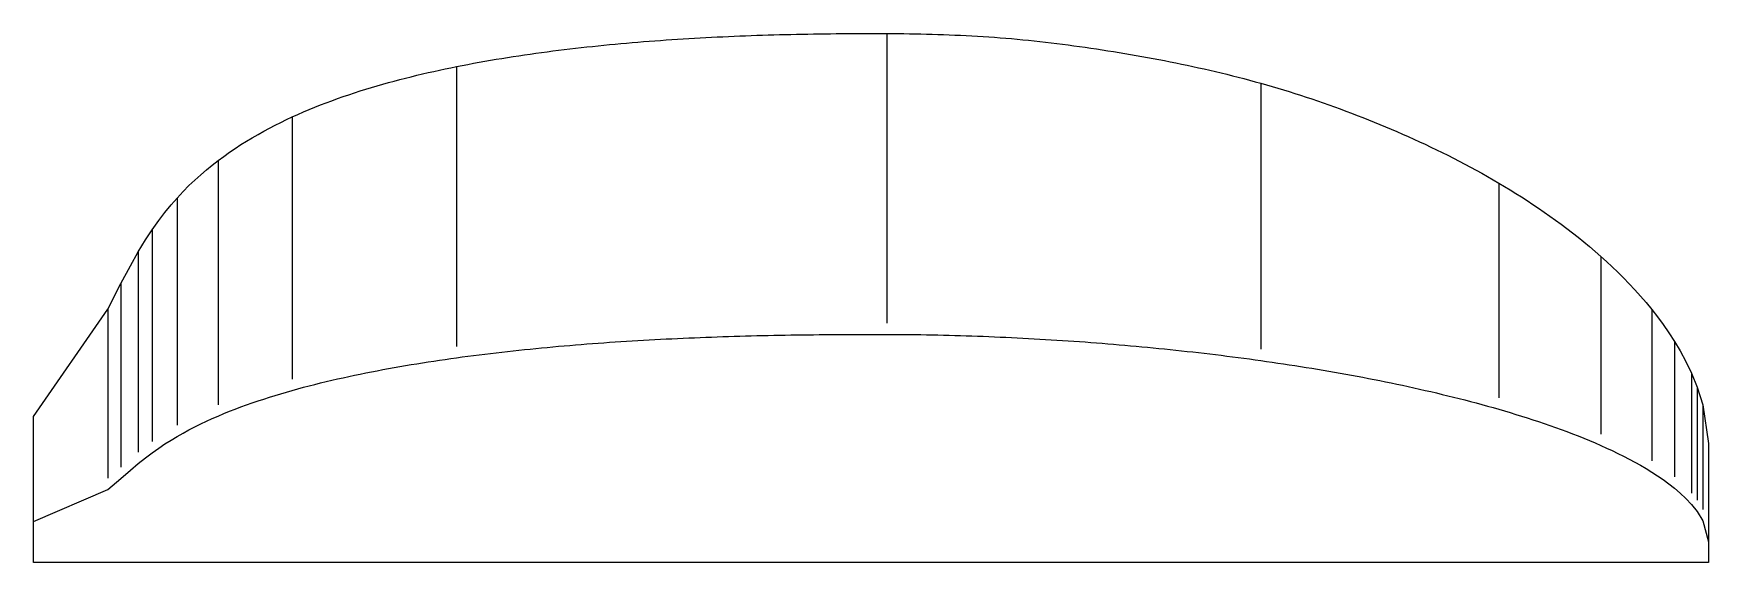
# Model space of a CAD drawing. Header units: metres. Extents: x 0 to 1478, y 0 to 467.
import ezdxf

# ---------------------------------------------------------------- set-up
doc = ezdxf.new("R2010")
doc.units = ezdxf.units.M

msp = doc.modelspace()

# ---------------------------------------------------------------- linework, layer by layer
at = {"layer": 'CHANNEL'}
for p, q in [((473.3308, 191.8687), (478.3308, 192.2836)), ((478.3308, 192.2836), (483.3308, 192.6873)), ((483.3308, 192.6873), (488.3308, 193.08)), ((488.3308, 193.08), (493.3308, 193.4618)), ((493.3308, 193.4618), (498.3308, 193.833)), ((498.3308, 193.833), (503.3308, 194.1936)), ((503.3308, 194.1936), (508.3308, 194.5438)), ((508.3308, 194.5438), (513.3308, 194.8838)), ((513.3308, 194.8838), (518.3308, 195.2137)), ((518.3308, 195.2137), (523.3308, 195.5336)), ((523.3308, 195.5336), (528.3308, 195.8437)), ((528.3308, 195.8437), (533.3308, 196.144)), ((533.3308, 196.144), (538.3308, 196.4349)), ((538.3308, 196.4349), (543.3308, 196.7162)), ((543.3308, 196.7162), (548.3308, 196.9883)), ((548.3308, 196.9883), (553.3308, 197.2512)), ((553.3308, 197.2512), (558.3308, 197.505)), ((558.3308, 197.505), (563.3308, 197.7499)), ((563.3308, 197.7499), (568.3308, 197.986)), ((568.3308, 197.986), (573.3308, 198.2133)), ((573.3308, 198.2133), (578.3308, 198.4321)), ((578.3308, 198.4321), (583.3308, 198.6424)), ((583.3308, 198.6424), (588.3308, 198.8443)), ((588.3308, 198.8443), (593.3308, 199.038)), ((593.3308, 199.038), (598.3308, 199.2235)), ((598.3308, 199.2235), (603.3308, 199.401)), ((603.3308, 199.401), (608.3308, 199.5706)), ((608.3308, 199.5706), (613.3308, 199.7324)), ((613.3308, 199.7324), (618.3308, 199.8865)), ((618.3308, 199.8865), (623.3308, 200.033)), ((623.3308, 200.033), (628.3308, 200.1721)), ((628.3308, 200.1721), (633.3308, 200.3038)), ((633.3308, 200.3038), (638.3308, 200.4283)), ((638.3308, 200.4283), (643.3308, 200.5456)), ((643.3308, 200.5456), (648.3308, 200.6559)), ((648.3308, 200.6559), (653.3308, 200.7593)), ((653.3308, 200.7593), (658.3308, 200.8559)), ((658.3308, 200.8559), (663.3308, 200.9459)), ((663.3308, 200.9459), (668.3308, 201.0293)), ((668.3308, 201.0293), (673.3308, 201.1064)), ((673.3308, 201.1064), (678.3308, 201.1771)), ((678.3308, 201.1771), (683.3308, 201.2417)), ((683.3308, 201.2417), (688.3308, 201.3003)), ((688.3308, 201.3003), (693.3308, 201.3531)), ((693.3308, 201.3531), (698.3308, 201.4001)), ((698.3308, 201.4001), (703.3308, 201.4416)), ((703.3308, 201.4416), (708.3308, 201.4777)), ((708.3308, 201.4777), (713.3308, 201.5087)), ((713.3308, 201.5087), (718.3308, 201.5346)), ((718.3308, 201.5346), (723.3308, 201.5558)), ((723.3308, 201.5558), (728.3308, 201.5724)), ((728.3308, 201.5724), (733.3308, 201.5847)), ((733.3308, 201.5847), (738.3308, 201.5931)), ((738.3308, 201.5931), (743.3308, 201.598)), ((743.3308, 201.598), (748.3308, 201.5999)), ((748.3308, 201.5999), (753.3308, 201.5972)), ((753.3308, 201.5972), (758.3308, 201.5817)), ((758.3308, 201.5817), (763.3308, 201.5539)), ((763.3308, 201.5539), (768.3308, 201.5145)), ((768.3308, 201.5145), (773.3308, 201.4638)), ((773.3308, 201.4638), (778.3308, 201.4021)), ((778.3308, 201.4021), (783.3308, 201.3295)), ((783.3308, 201.3295), (788.3308, 201.2463)), ((788.3308, 201.2463), (793.3308, 201.1525)), ((793.3308, 201.1525), (798.3308, 201.0483)), ((798.3308, 201.0483), (803.3308, 200.9339)), ((803.3308, 200.9339), (808.3308, 200.8092)), ((808.3308, 200.8092), (813.3308, 200.6743)), ((813.3308, 200.6743), (818.3308, 200.5294)), ((818.3308, 200.5294), (823.3308, 200.3744)), ((823.3308, 200.3744), (828.3308, 200.2094)), ((828.3308, 200.2094), (833.3308, 200.0345)), ((833.3308, 200.0345), (838.3308, 199.8497)), ((838.3308, 199.8497), (843.3308, 199.655)), ((843.3308, 199.655), (848.3308, 199.4504)), ((848.3308, 199.4504), (853.3308, 199.236)), ((853.3308, 199.236), (858.3308, 199.0118)), ((858.3308, 199.0118), (863.3308, 198.7777)), ((863.3308, 198.7777), (868.3308, 198.5339)), ((868.3308, 198.5339), (873.3308, 198.2803)), ((873.3308, 198.2803), (878.3308, 198.0169)), ((878.3308, 198.0169), (883.3308, 197.7436)), ((883.3308, 197.7436), (888.3308, 197.4606)), ((888.3308, 197.4606), (893.3308, 197.1678)), ((893.3308, 197.1678), (898.3309, 196.8652)), ((898.3309, 196.8652), (903.3309, 196.5527)), ((903.3309, 196.5527), (908.3309, 196.2304)), ((908.3309, 196.2304), (913.3309, 195.8982)), ((913.3309, 195.8982), (918.3309, 195.5562)), ((918.3309, 195.5562), (923.3309, 195.2042)), ((923.3309, 195.2042), (928.3309, 194.8424)), ((928.3309, 194.8424), (933.331, 194.4705)), ((933.331, 194.4705), (938.331, 194.0887)), ((938.331, 194.0887), (943.331, 193.6968)), ((943.331, 193.6968), (948.331, 193.2949)), ((948.331, 193.2949), (953.3311, 192.8829)), ((953.3311, 192.8829), (958.3311, 192.4607)), ((958.3311, 192.4607), (963.3312, 192.0284)), ((348.3302, 177.2587), (353.3303, 178.0255)), ((353.3303, 178.0255), (358.3304, 178.7746)), ((358.3304, 178.7746), (363.3304, 179.5065)), ((363.3304, 179.5065), (368.3305, 180.2214)), ((368.3305, 180.2214), (373.3305, 180.9199)), ((373.3305, 180.9199), (378.3305, 181.6021)), ((378.3305, 181.6021), (383.3306, 182.2685)), ((383.3306, 182.2685), (388.3306, 182.9194)), ((388.3306, 182.9194), (393.3306, 183.555)), ((393.3306, 183.555), (398.3306, 184.1757)), ((398.3306, 184.1757), (403.3306, 184.7818)), ((403.3306, 184.7818), (408.3306, 185.3735)), ((408.3306, 185.3735), (413.3307, 185.9512)), ((413.3307, 185.9512), (418.3307, 186.515)), ((418.3307, 186.515), (423.3307, 187.0652)), ((423.3307, 187.0652), (428.3307, 187.602)), ((428.3307, 187.602), (433.3308, 188.1258)), ((433.3308, 188.1258), (438.3308, 188.6366)), ((438.3308, 188.6366), (443.3308, 189.1348)), ((443.3308, 189.1348), (448.3308, 189.6205)), ((448.3308, 189.6205), (453.3308, 190.0939)), ((453.3308, 190.0939), (458.3308, 190.5552)), ((458.3308, 190.5552), (463.3308, 191.0047)), ((463.3308, 191.0047), (468.3308, 191.4424)), ((468.3308, 191.4424), (473.3308, 191.8687)), ((963.3312, 192.0284), (968.3312, 191.5858)), ((968.3312, 191.5858), (973.3313, 191.1329)), ((973.3313, 191.1329), (978.3314, 190.6697)), ((978.3314, 190.6697), (983.3314, 190.1961)), ((983.3314, 190.1961), (988.3315, 189.7121)), ((988.3315, 189.7121), (993.3316, 189.2175)), ((993.3316, 189.2175), (998.3317, 188.7124)), ((998.3317, 188.7124), (1003.3318, 188.1967)), ((1003.3318, 188.1967), (1008.3319, 187.6702)), ((1008.3319, 187.6702), (1013.332, 187.133)), ((1013.332, 187.133), (1018.3321, 186.5849)), ((1018.3321, 186.5849), (1023.3323, 186.0259)), ((1023.3323, 186.0259), (1028.3324, 185.4558)), ((1028.3324, 185.4558), (1033.3326, 184.8747)), ((1033.3326, 184.8747), (1038.3328, 184.2824)), ((1038.3328, 184.2824), (1043.3329, 183.6788)), ((1043.3329, 183.6788), (1048.3331, 183.0638)), ((1048.3331, 183.0638), (1053.3333, 182.4374)), ((1053.3333, 182.4374), (1058.3335, 181.7993)), ((1058.3335, 181.7993), (1063.3338, 181.1496)), ((1063.3338, 181.1496), (1068.334, 180.4881)), ((1068.334, 180.4881), (1073.3342, 179.8147)), ((1073.3342, 179.8147), (1078.3345, 179.1292)), ((1078.3345, 179.1292), (1083.3348, 178.4316)), ((1083.3348, 178.4316), (1088.3351, 177.7216)), ((1088.3351, 177.7216), (1093.3354, 176.9993)), ((268.3177, 162.1713), (273.32, 163.295)), ((273.32, 163.295), (278.3219, 164.3911)), ((278.3219, 164.3911), (283.3235, 165.4603)), ((283.3235, 165.4603), (288.3248, 166.5036)), ((288.3248, 166.5036), (293.3259, 167.5218)), ((293.3259, 167.5218), (298.3268, 168.5156)), ((298.3268, 168.5156), (303.3275, 169.4859)), ((303.3275, 169.4859), (308.3282, 170.4332)), ((308.3282, 170.4332), (313.3286, 171.3583)), ((313.3286, 171.3583), (318.329, 172.2617)), ((318.329, 172.2617), (323.3294, 173.1441)), ((323.3294, 173.1441), (328.3296, 174.006)), ((328.3296, 174.006), (333.3298, 174.8479)), ((333.3298, 174.8479), (338.33, 175.6703)), ((338.33, 175.6703), (343.3301, 176.4738)), ((343.3301, 176.4738), (348.3302, 177.2587)), ((1093.3354, 176.9993), (1098.3357, 176.2644)), ((1098.3357, 176.2644), (1103.3361, 175.5167)), ((1103.3361, 175.5167), (1108.3364, 174.7562)), ((1108.3364, 174.7562), (1113.3368, 173.9827)), ((1113.3368, 173.9827), (1118.3372, 173.196)), ((1118.3372, 173.196), (1123.3376, 172.396)), ((1123.3376, 172.396), (1128.338, 171.5824)), ((1128.338, 171.5824), (1133.3384, 170.7551)), ((1133.3384, 170.7551), (1138.3389, 169.9139)), ((1138.3389, 169.9139), (1143.3394, 169.0586)), ((1143.3394, 169.0586), (1148.3399, 168.1889)), ((1148.3399, 168.1889), (1153.3404, 167.3048)), ((1153.3404, 167.3048), (1158.341, 166.4059)), ((1158.341, 166.4059), (1163.3415, 165.492)), ((1163.3415, 165.492), (1168.3421, 164.5629)), ((1168.3421, 164.5629), (1173.3427, 163.6183)), ((1173.3427, 163.6183), (1178.3434, 162.6579)), ((1178.3434, 162.6579), (1183.344, 161.6816)), ((213.2391, 147.6371), (218.2532, 149.1505)), ((218.2532, 149.1505), (223.2652, 150.62)), ((223.2652, 150.62), (228.2755, 152.0477)), ((228.2755, 152.0477), (233.2843, 153.4357)), ((233.2843, 153.4357), (238.2917, 154.7857)), ((238.2917, 154.7857), (243.298, 156.0993)), ((243.298, 156.0993), (248.3034, 157.378)), ((248.3034, 157.378), (253.308, 158.6233)), ((253.308, 158.6233), (258.3118, 159.8365)), ((258.3118, 159.8365), (263.315, 161.0188)), ((263.315, 161.0188), (268.3177, 162.1713)), ((1183.344, 161.6816), (1188.3447, 160.6889)), ((1188.3447, 160.6889), (1193.3454, 159.6796)), ((1193.3454, 159.6796), (1198.3461, 158.6534)), ((1198.3461, 158.6534), (1203.3469, 157.61)), ((1203.3469, 157.61), (1208.3477, 156.5489)), ((1208.3477, 156.5489), (1213.3485, 155.4699)), ((1213.3485, 155.4699), (1218.3493, 154.3725)), ((1218.3493, 154.3725), (1223.3502, 153.2564)), ((1223.3502, 153.2564), (1228.3511, 152.1212)), ((1228.3511, 152.1212), (1233.352, 150.9664)), ((1233.352, 150.9664), (1238.353, 149.7915)), ((1238.353, 149.7915), (1243.3539, 148.5961)), ((1243.3539, 148.5961), (1248.3549, 147.3797)), ((167.9332, 131.569), (172.9928, 133.617)), ((172.9928, 133.617), (178.0433, 135.5885)), ((178.0433, 135.5885), (183.0862, 137.4889)), ((183.0862, 137.4889), (188.1228, 139.3231)), ((188.1228, 139.3231), (193.1539, 141.0955)), ((193.1539, 141.0955), (198.1805, 142.8098)), ((198.1805, 142.8098), (203.2032, 144.4694)), ((203.2032, 144.4694), (208.2225, 146.0776)), ((208.2225, 146.0776), (213.2391, 147.6371)), ((1248.3549, 147.3797), (1253.356, 146.1417)), ((1253.356, 146.1417), (1258.3571, 144.8815)), ((1258.3571, 144.8815), (1263.3582, 143.5986)), ((1263.3582, 143.5986), (1268.3593, 142.2923)), ((1268.3593, 142.2923), (1273.3605, 140.962)), ((1273.3605, 140.962), (1278.3617, 139.6069)), ((1278.3617, 139.6069), (1283.3629, 138.2262)), ((1283.3629, 138.2262), (1288.3642, 136.8193)), ((1288.3642, 136.8193), (1293.3655, 135.3851)), ((1293.3655, 135.3851), (1298.3668, 133.9229)), ((1298.3668, 133.9229), (1303.3682, 132.4316)), ((137.243, 117.237), (142.4168, 119.9201)), ((142.4168, 119.9201), (147.5602, 122.4687)), ((147.5602, 122.4687), (152.6794, 124.897)), ((152.6794, 124.897), (157.7791, 127.2168)), ((157.7791, 127.2168), (162.8627, 129.438)), ((162.8627, 129.438), (167.9332, 131.569)), ((1303.3682, 132.4316), (1308.3696, 130.9101)), ((1308.3696, 130.9101), (1313.3711, 129.3574)), ((1313.3711, 129.3574), (1318.3726, 127.7722)), ((1318.3726, 127.7722), (1323.3741, 126.1533)), ((1323.3741, 126.1533), (1328.3756, 124.4992)), ((1328.3756, 124.4992), (1333.3773, 122.8084)), ((1333.3773, 122.8084), (1338.3789, 121.0793)), ((1338.3789, 121.0793), (1343.3806, 119.31)), ((1343.3806, 119.31), (1348.3823, 117.4986)), ((110.4979, 101.0249), (116.0298, 104.7468)), ((116.0298, 104.7468), (121.4427, 108.1881)), ((121.4427, 108.1881), (126.7691, 111.3951)), ((126.7691, 111.3951), (132.0307, 114.4025)), ((132.0307, 114.4025), (137.243, 117.237)), ((1348.3823, 117.4986), (1353.3841, 115.643)), ((1353.3841, 115.643), (1358.3859, 113.7408)), ((1358.3859, 113.7408), (1363.3878, 111.7893)), ((1363.3878, 111.7893), (1368.3897, 109.7857)), ((1368.3897, 109.7857), (1373.3916, 107.7269)), ((1373.3916, 107.7269), (1378.3936, 105.6091)), ((1378.3936, 105.6091), (1383.3956, 103.4284)), ((92.5006, 87.3707), (98.8455, 92.4551)), ((98.8455, 92.4551), (104.797, 96.9586)), ((104.797, 96.9586), (110.4979, 101.0249)), ((1383.3956, 103.4284), (1388.3977, 101.1801)), ((1388.3977, 101.1801), (1393.3998, 98.8592)), ((1393.3998, 98.8592), (1398.402, 96.4596)), ((1398.402, 96.4596), (1403.4042, 93.9745)), ((1403.4042, 93.9745), (1408.4065, 91.3959)), ((1408.4065, 91.3959), (1413.4088, 88.7143)), ((1413.4088, 88.7143), (1418.4112, 85.9183)), ((65.6259, 64.4246), (77.172, 74.2402)), ((77.172, 74.2402), (85.4854, 81.4608)), ((85.4854, 81.4608), (92.5006, 87.3707)), ((1418.4112, 85.9183), (1423.4136, 82.9944)), ((1423.4136, 82.9944), (1428.4161, 79.9259)), ((1428.4161, 79.9259), (1433.4186, 76.6916)), ((1433.4186, 76.6916), (1438.4212, 73.2648)), ((0, 36.288), (65.6259, 64.4246)), ((1438.4212, 73.2648), (1443.4238, 69.6099)), ((1443.4238, 69.6099), (1448.4265, 65.6783)), ((1448.4265, 65.6783), (1453.4293, 61.4007)), ((1453.4293, 61.4007), (1458.4321, 56.6711)), ((1458.4321, 56.6711), (1463.4349, 51.3124)), ((1463.4349, 51.3124), (1468.4378, 44.9824)), ((1468.4378, 44.9824), (1473.4408, 36.8091)), ((1473.4408, 36.8091), (1478.4438, 18.144))]:
    msp.add_line(p, q, dxfattribs=at)
at = {"layer": 'CUT'}
for p, q in [((513.3308, 458.0131), (518.3308, 458.4749)), ((518.3308, 458.4749), (523.3308, 458.9228)), ((523.3308, 458.9228), (528.3308, 459.3569)), ((528.3308, 459.3569), (533.3308, 459.7774)), ((533.3308, 459.7774), (538.3308, 460.1846)), ((538.3308, 460.1846), (543.3308, 460.5785)), ((543.3308, 460.5785), (548.3308, 460.9595)), ((548.3308, 460.9595), (553.3308, 461.3276)), ((553.3308, 461.3276), (558.3308, 461.6831)), ((558.3308, 461.6831), (563.3308, 462.0261)), ((563.3308, 462.0261), (568.3308, 462.3568)), ((568.3308, 462.3568), (573.3308, 462.6754)), ((573.3308, 462.6754), (578.3308, 462.9819)), ((578.3308, 462.9819), (583.3308, 463.2766)), ((583.3308, 463.2766), (588.3308, 463.5596)), ((588.3308, 463.5596), (593.3308, 463.8311)), ((593.3308, 463.8311), (598.3308, 464.0903)), ((598.3308, 464.0903), (603.3308, 464.338)), ((603.3308, 464.338), (608.3308, 464.5746)), ((608.3308, 464.5746), (613.3308, 464.8003)), ((613.3308, 464.8003), (618.3308, 465.0153)), ((618.3308, 465.0153), (623.3308, 465.2197)), ((623.3308, 465.2197), (628.3308, 465.4138)), ((628.3308, 465.4138), (633.3308, 465.5976)), ((633.3308, 465.5976), (638.3308, 465.7713)), ((638.3308, 465.7713), (643.3308, 465.935)), ((643.3308, 465.935), (648.3308, 466.089)), ((648.3308, 466.089), (653.3308, 466.2333)), ((653.3308, 466.2333), (658.3308, 466.3682)), ((658.3308, 466.3682), (663.3308, 466.4938)), ((663.3308, 466.4938), (668.3308, 466.6102)), ((668.3308, 466.6102), (673.3308, 466.7178)), ((673.3308, 466.7178), (678.3308, 466.8166)), ((678.3308, 466.8166), (683.3308, 466.9068)), ((683.3308, 466.9068), (688.3308, 466.9886)), ((688.3308, 466.9886), (693.3308, 467.0622)), ((693.3308, 467.0622), (698.3308, 467.1279)), ((698.3308, 467.1279), (703.3308, 467.1858)), ((703.3308, 467.1858), (708.3308, 467.2363)), ((708.3308, 467.2363), (713.3308, 467.2794)), ((713.3308, 467.2794), (718.3308, 467.3157)), ((718.3308, 467.3157), (723.3308, 467.3452)), ((723.3308, 467.3452), (728.3308, 467.3684)), ((728.3308, 467.3684), (733.3308, 467.3857)), ((733.3308, 467.3857), (738.3308, 467.3974)), ((738.3308, 467.3974), (743.3308, 467.4042)), ((743.3308, 467.4042), (748.3308, 467.4068)), ((748.3308, 467.4068), (753.3308, 467.403)), ((753.3308, 467.403), (758.3308, 467.3814)), ((758.3308, 467.3814), (763.3308, 467.3427)), ((763.3308, 467.3427), (768.3308, 467.2876)), ((768.3308, 467.2876), (773.3308, 467.2168)), ((773.3308, 467.2168), (778.3308, 467.1306)), ((778.3308, 467.1306), (783.3308, 467.0274)), ((783.3308, 467.0274), (788.3308, 466.9056)), ((788.3308, 466.9056), (793.3308, 466.7656)), ((793.3308, 466.7656), (798.3308, 466.6077)), ((798.3308, 466.6077), (803.3308, 466.4322)), ((803.3308, 466.4322), (808.3308, 466.2341)), ((808.3308, 466.2341), (813.3308, 466.0176)), ((813.3308, 466.0176), (818.3308, 465.7837)), ((818.3308, 465.7837), (823.3308, 465.5328)), ((823.3308, 465.5328), (828.3308, 465.2653)), ((828.3308, 465.2653), (833.3308, 464.9817)), ((833.3308, 464.9817), (838.3308, 464.6824)), ((838.3308, 464.6824), (843.3308, 464.3677)), ((843.3308, 464.3677), (848.3308, 464.0382)), ((848.3308, 464.0382), (853.3308, 463.6776)), ((853.3308, 463.6776), (858.3308, 463.2821)), ((858.3308, 463.2821), (863.3308, 462.8566)), ((863.3308, 462.8566), (868.3308, 462.4037)), ((868.3308, 462.4037), (873.3308, 461.9248)), ((873.3308, 461.9248), (878.3308, 461.4212)), ((878.3308, 461.4212), (883.3308, 460.894)), ((883.3308, 460.894), (888.3308, 460.3441)), ((888.3308, 460.3441), (893.3308, 459.7723)), ((893.3308, 459.7723), (898.3309, 459.1792)), ((898.3309, 459.1792), (903.3309, 458.5656)), ((903.3309, 458.5656), (908.3309, 457.932)), ((398.3306, 442.8746), (403.3306, 443.7436)), ((403.3306, 443.7436), (408.3306, 444.5903)), ((408.3306, 444.5903), (413.3307, 445.4151)), ((413.3307, 445.4151), (418.3307, 446.2187)), ((418.3307, 446.2187), (423.3307, 447.0015)), ((423.3307, 447.0015), (428.3307, 447.764)), ((428.3307, 447.764), (433.3308, 448.5067)), ((433.3308, 448.5067), (438.3308, 449.2301)), ((438.3308, 449.2301), (443.3308, 449.9345)), ((443.3308, 449.9345), (448.3308, 450.6205)), ((448.3308, 450.6205), (453.3308, 451.2883)), ((453.3308, 451.2883), (458.3308, 451.9383)), ((458.3308, 451.9383), (463.3308, 452.571)), ((463.3308, 452.571), (468.3308, 453.1867)), ((468.3308, 453.1867), (473.3308, 453.7857)), ((473.3308, 453.7857), (478.3308, 454.3684)), ((478.3308, 454.3684), (483.3308, 454.9349)), ((483.3308, 454.9349), (488.3308, 455.4858)), ((488.3308, 455.4858), (493.3308, 456.0211)), ((493.3308, 456.0211), (498.3308, 456.5413)), ((498.3308, 456.5413), (503.3308, 457.0465)), ((503.3308, 457.0465), (508.3308, 457.537)), ((508.3308, 457.537), (513.3308, 458.0131)), ((908.3309, 457.932), (913.3309, 457.2789)), ((913.3309, 457.2789), (918.3309, 456.6067)), ((918.3309, 456.6067), (923.3309, 455.9159)), ((923.3309, 455.9159), (928.3309, 455.2066)), ((928.3309, 455.2066), (933.331, 454.4793)), ((933.331, 454.4793), (938.331, 453.7342)), ((938.331, 453.7342), (943.331, 452.9712)), ((943.331, 452.9712), (948.331, 452.1907)), ((948.331, 452.1907), (953.3311, 451.3924)), ((953.3311, 451.3924), (958.3311, 450.5765)), ((958.3311, 450.5765), (963.3312, 449.7428)), ((963.3312, 449.7428), (968.3312, 448.8912)), ((968.3312, 448.8912), (973.3313, 448.0214)), ((973.3313, 448.0214), (978.3314, 447.1332)), ((978.3314, 447.1332), (983.3314, 446.2263)), ((983.3314, 446.2263), (988.3315, 445.3003)), ((988.3315, 445.3003), (993.3316, 444.3549)), ((993.3316, 444.3549), (998.3317, 443.3895)), ((328.3296, 427.9854), (333.3298, 429.2416)), ((333.3298, 429.2416), (338.33, 430.4645)), ((338.33, 430.4645), (343.3301, 431.655)), ((343.3301, 431.655), (348.3302, 432.8143)), ((348.3302, 432.8143), (353.3303, 433.9433)), ((353.3303, 433.9433), (358.3304, 435.0428)), ((358.3304, 435.0428), (363.3304, 436.1138)), ((363.3304, 436.1138), (368.3305, 437.157)), ((368.3305, 437.157), (373.3305, 438.1732)), ((373.3305, 438.1732), (378.3305, 439.1631)), ((378.3305, 439.1631), (383.3306, 440.1276)), ((383.3306, 440.1276), (388.3306, 441.0672)), ((388.3306, 441.0672), (393.3306, 441.9827)), ((393.3306, 441.9827), (398.3306, 442.8746)), ((998.3317, 443.3895), (1003.3318, 442.4037)), ((1003.3318, 442.4037), (1008.3319, 441.3971)), ((1008.3319, 441.3971), (1013.332, 440.3691)), ((1013.332, 440.3691), (1018.3321, 439.3192)), ((1018.3321, 439.3192), (1023.3323, 438.2467)), ((1023.3323, 438.2467), (1028.3324, 437.1512)), ((1028.3324, 437.1512), (1033.3326, 436.0321)), ((1033.3326, 436.0321), (1038.3328, 434.8887)), ((1038.3328, 434.8887), (1043.3329, 433.7205)), ((1043.3329, 433.7205), (1048.3331, 432.5269)), ((1048.3331, 432.5269), (1053.3333, 431.3073)), ((1053.3333, 431.3073), (1058.3335, 430.0612)), ((1058.3335, 430.0612), (1063.3338, 428.7879)), ((1063.3338, 428.7879), (1068.334, 427.4869)), ((278.3219, 413.3203), (283.3235, 414.9804)), ((283.3235, 414.9804), (288.3248, 416.5931)), ((288.3248, 416.5931), (293.3259, 418.1603)), ((293.3259, 418.1603), (298.3268, 419.6837)), ((298.3268, 419.6837), (303.3275, 421.1647)), ((303.3275, 421.1647), (308.3282, 422.605)), ((308.3282, 422.605), (313.3286, 424.0059)), ((313.3286, 424.0059), (318.329, 425.3688)), ((318.329, 425.3688), (323.3294, 426.6949)), ((323.3294, 426.6949), (328.3296, 427.9854)), ((1068.334, 427.4869), (1073.3342, 426.1576)), ((1073.3342, 426.1576), (1078.3345, 424.7995)), ((1078.3345, 424.7995), (1083.3348, 423.4121)), ((1083.3348, 423.4121), (1088.3351, 421.9948)), ((1088.3351, 421.9948), (1093.3354, 420.5472)), ((1093.3354, 420.5472), (1098.3357, 419.0686)), ((1098.3357, 419.0686), (1103.3361, 417.5587)), ((1103.3361, 417.5587), (1108.3364, 416.0169)), ((1108.3364, 416.0169), (1113.3368, 414.4428)), ((1113.3368, 414.4428), (1118.3372, 412.8358)), ((238.2917, 398.0786), (243.298, 400.1977)), ((243.298, 400.1977), (248.3034, 402.25)), ((248.3034, 402.25), (253.308, 404.2387)), ((253.308, 404.2387), (258.3118, 406.1666)), ((258.3118, 406.1666), (263.315, 408.0363)), ((263.315, 408.0363), (268.3177, 409.8503)), ((268.3177, 409.8503), (273.32, 411.6109)), ((273.32, 411.6109), (278.3219, 413.3203)), ((1118.3372, 412.8358), (1123.3376, 411.1957)), ((1123.3376, 411.1957), (1128.338, 409.5218)), ((1128.338, 409.5218), (1133.3384, 407.8168)), ((1133.3384, 407.8168), (1138.3389, 406.0832)), ((1138.3389, 406.0832), (1143.3394, 404.3205)), ((1143.3394, 404.3205), (1148.3399, 402.5286)), ((1148.3399, 402.5286), (1153.3404, 400.7068)), ((1153.3404, 400.7068), (1158.341, 398.8549)), ((208.2225, 383.7566), (213.2391, 386.3563)), ((213.2391, 386.3563), (218.2532, 388.8646)), ((218.2532, 388.8646), (223.2652, 391.2865)), ((223.2652, 391.2865), (228.2755, 393.6268)), ((228.2755, 393.6268), (233.2843, 395.8895)), ((233.2843, 395.8895), (238.2917, 398.0786)), ((1158.341, 398.8549), (1163.3415, 396.9724)), ((1163.3415, 396.9724), (1168.3421, 395.0588)), ((1168.3421, 395.0588), (1173.3427, 393.1137)), ((1173.3427, 393.1137), (1178.3434, 391.1365)), ((1178.3434, 391.1365), (1183.344, 389.1268)), ((1183.344, 389.1268), (1188.3447, 387.084)), ((1188.3447, 387.084), (1193.3454, 385.0074)), ((1193.3454, 385.0074), (1198.3461, 382.8967)), ((183.0862, 369.1694), (188.1228, 372.3228)), ((188.1228, 372.3228), (193.1539, 375.3502)), ((193.1539, 375.3502), (198.1805, 378.26)), ((198.1805, 378.26), (203.2032, 381.0599)), ((203.2032, 381.0599), (208.2225, 383.7566)), ((1198.3461, 382.8967), (1203.3469, 380.751)), ((1203.3469, 380.751), (1208.3477, 378.5698)), ((1208.3477, 378.5698), (1213.3485, 376.3523)), ((1213.3485, 376.3523), (1218.3493, 374.0979)), ((1218.3493, 374.0979), (1223.3502, 371.8058)), ((1223.3502, 371.8058), (1228.3511, 369.4752)), ((157.7791, 351.1266), (162.8627, 355.0832)), ((162.8627, 355.0832), (167.9332, 358.8504)), ((167.9332, 358.8504), (172.9928, 362.4447)), ((172.9928, 362.4447), (178.0433, 365.8803)), ((178.0433, 365.8803), (183.0862, 369.1694)), ((1228.3511, 369.4752), (1233.352, 367.1053)), ((1233.352, 367.1053), (1238.353, 364.6951)), ((1238.353, 364.6951), (1243.3539, 362.2438)), ((1243.3539, 362.2438), (1248.3549, 359.7504)), ((1248.3549, 359.7504), (1253.356, 357.2138)), ((1253.356, 357.2138), (1258.3571, 354.633)), ((142.4168, 337.9124), (147.5602, 342.5659)), ((147.5602, 342.5659), (152.6794, 346.9617)), ((152.6794, 346.9617), (157.7791, 351.1266)), ((1258.3571, 354.633), (1263.3582, 352.0069)), ((1263.3582, 352.0069), (1268.3593, 349.3341)), ((1268.3593, 349.3341), (1273.3605, 346.6135)), ((1273.3605, 346.6135), (1278.3617, 343.8436)), ((1278.3617, 343.8436), (1283.3629, 341.023)), ((1283.3629, 341.023), (1288.3642, 338.1502)), ((126.7691, 322.0436), (132.0307, 327.6958)), ((132.0307, 327.6958), (137.243, 332.9689)), ((137.243, 332.9689), (142.4168, 337.9124)), ((1288.3642, 338.1502), (1293.3655, 335.2235)), ((1293.3655, 335.2235), (1298.3668, 332.2412)), ((1298.3668, 332.2412), (1303.3682, 329.2013)), ((1303.3682, 329.2013), (1308.3696, 326.1019)), ((1308.3696, 326.1019), (1313.3711, 322.9408)), ((116.0298, 309.3312), (121.4427, 315.9495)), ((121.4427, 315.9495), (126.7691, 322.0436)), ((1313.3711, 322.9408), (1318.3726, 319.7157)), ((1318.3726, 319.7157), (1323.3741, 316.4242)), ((1323.3741, 316.4242), (1328.3756, 313.0634)), ((1328.3756, 313.0634), (1333.3773, 309.6305)), ((104.797, 294.0361), (110.4979, 302.0783)), ((110.4979, 302.0783), (116.0298, 309.3312)), ((1333.3773, 309.6305), (1338.3789, 306.1224)), ((1338.3789, 306.1224), (1343.3806, 302.5356)), ((1343.3806, 302.5356), (1348.3823, 298.8663)), ((1348.3823, 298.8663), (1353.3841, 295.1104)), ((92.5006, 274.5417), (98.8455, 284.9769)), ((98.8455, 284.9769), (104.797, 294.0361)), ((1353.3841, 295.1104), (1358.3859, 291.2635)), ((1358.3859, 291.2635), (1363.3878, 287.3205)), ((1363.3878, 287.3205), (1368.3897, 283.2759)), ((1368.3897, 283.2759), (1373.3916, 279.1236)), ((85.4854, 262.1054), (92.5006, 274.5417)), ((1373.3916, 279.1236), (1378.3936, 274.8568)), ((1378.3936, 274.8568), (1383.3956, 270.4678)), ((1383.3956, 270.4678), (1388.3977, 265.9479)), ((77.172, 246.392), (85.4854, 262.1054)), ((1388.3977, 265.9479), (1393.3998, 261.2872)), ((1393.3998, 261.2872), (1398.402, 256.4744)), ((1398.402, 256.4744), (1403.4042, 251.4964)), ((1403.4042, 251.4964), (1408.4065, 246.3381)), ((65.6259, 223.8638), (77.172, 246.392)), ((1408.4065, 246.3381), (1413.4088, 240.9814)), ((1413.4088, 240.9814), (1418.4112, 235.4052)), ((0, 128.9694), (65.6259, 223.8638)), ((1418.4112, 235.4052), (1423.4136, 229.5835)), ((1423.4136, 229.5835), (1428.4161, 223.4849)), ((1428.4161, 223.4849), (1433.4186, 217.0697)), ((1433.4186, 217.0697), (1438.4212, 210.2874)), ((1438.4212, 210.2874), (1443.4238, 203.0714)), ((1443.4238, 203.0714), (1448.4265, 195.331)), ((1448.4265, 195.331), (1453.4293, 186.9365)), ((1453.4293, 186.9365), (1458.4321, 177.6911)), ((1458.4321, 177.6911), (1463.4349, 167.2668)), ((1463.4349, 167.2668), (1468.4378, 155.0337)), ((1468.4378, 155.0337), (1473.4408, 139.3991)), ((1473.4408, 139.3991), (1478.4438, 105.1347)), ((0, 0), (0, 128.9694)), ((1478.4438, 105.1347), (1478.4438, 0)), ((1478.4438, 0), (0, 0))]:
    msp.add_line(p, q, dxfattribs=at)
at = {"layer": 'HOLES'}
for p, q in [((753.3308, 467.403), (753.3308, 211.5972)), ((373.3305, 438.1732), (373.3305, 190.9199)), ((1083.3348, 423.4121), (1083.3348, 188.4316)), ((228.2755, 393.6268), (228.2755, 162.0477)), ((162.8627, 355.0832), (162.8627, 139.438)), ((1293.3655, 335.2235), (1293.3655, 145.3851)), ((126.7691, 322.0436), (126.7691, 121.3951)), ((104.797, 294.0361), (104.797, 106.9586)), ((92.5006, 274.5417), (92.5006, 97.3707)), ((1383.3956, 270.4678), (1383.3956, 113.4284)), ((77.172, 246.392), (77.172, 84.2402)), ((65.6259, 223.8638), (65.6259, 74.4246)), ((65.6259, 223.8638), (65.6259, 74.4246)), ((1428.4161, 223.4849), (1428.4161, 89.9259)), ((1448.4265, 195.331), (1448.4265, 75.6783)), ((1463.4349, 167.2668), (1463.4349, 61.3124)), ((1468.4378, 155.0337), (1468.4378, 54.9824)), ((1473.4408, 139.3991), (1473.4408, 46.8091)), ((1473.4408, 139.3991), (1473.4408, 46.8091)), ((1478.4438, 105.1347), (1478.4438, 28.144)), ((1478.4438, 105.1347), (1478.4438, 28.144))]:
    msp.add_line(p, q, dxfattribs=at)

doc.saveas('drawing.dxf')
